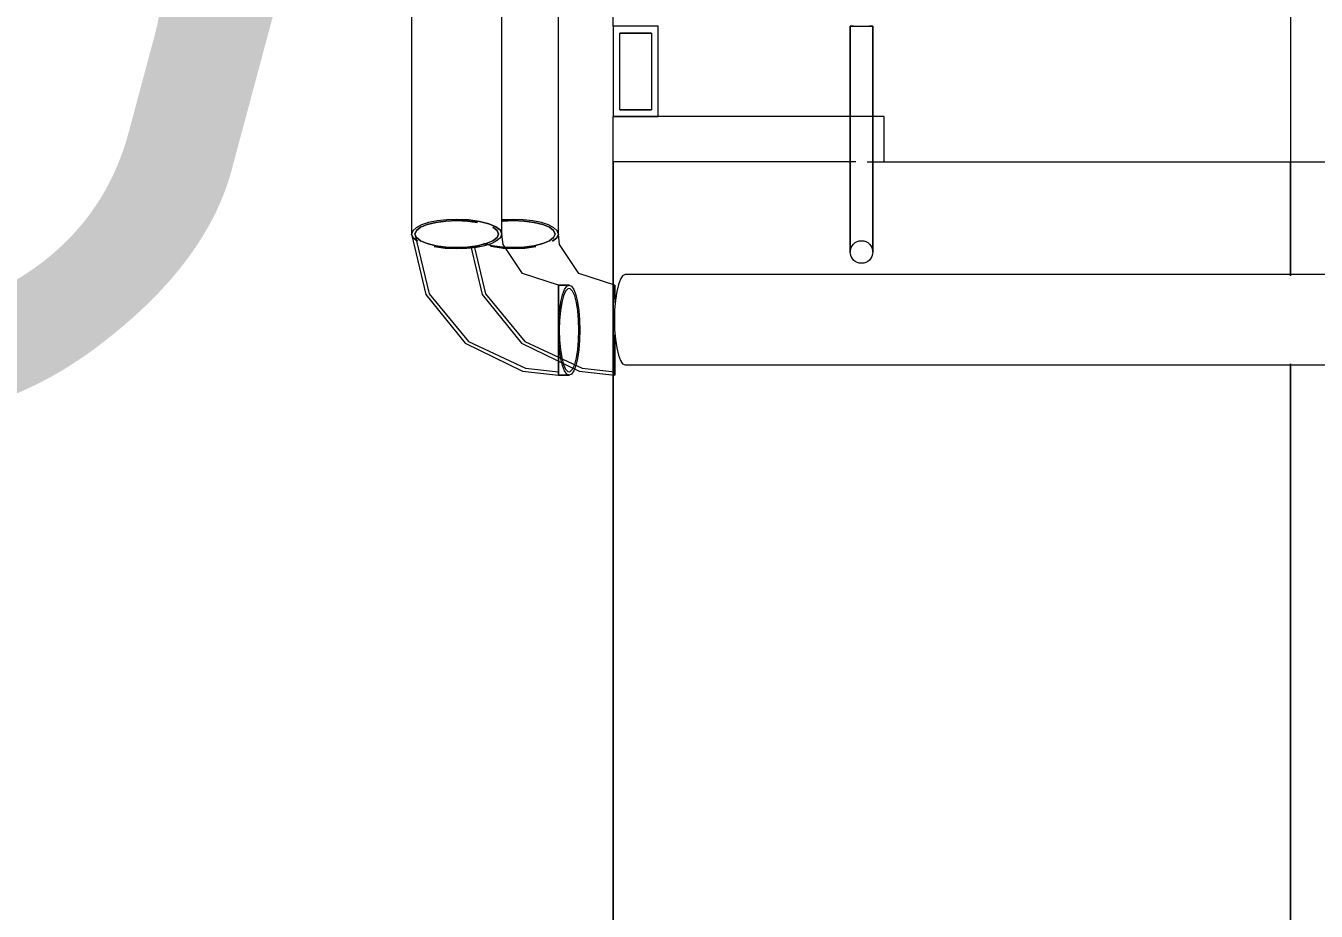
# Model space of a CAD drawing. Header units: millimetres. Extents: x -537608 to 253996, y -217170 to 186033.
# Drawn here: x -348271 to -347700, y -9083 to -8690 of the extents above; entities that cross this region are included whole.
import ezdxf

# ---------------------------------------------------------------- set-up
doc = ezdxf.new("R2010")
doc.units = ezdxf.units.MM
doc.layers.add('PDF _Геометрия', color=7, linetype='Continuous')
doc.layers.add('PDF _Текст', color=7, linetype='Continuous')
doc.styles.add('PDF ISOCPEUR Italic', font='isocpeui.ttf')

msp = doc.modelspace()

# ---------------------------------------------------------------- linework, layer by layer
at = {"layer": 'PDF _Геометрия', "lineweight": 9}
for p, q in [((-348100.5833, -8417.772), (-348100.5833, -8782.6633)), ((-348060.59, -8782.6633), (-348060.59, -8417.772)), ((-348035.5899, -8782.6633), (-348035.5899, -8681.5122)), ((-347991.3683, -8690.6353), (-348011.3649, -8690.6353)), ((-347906.3696, -8765.6356), (-347906.3696, -8690.6353)), ((-347906.3696, -8690.6353), (-347906.3696, -8765.6356)), ((-347906.1973, -8690.6353), (-347906.3696, -8690.6353)), ((-347906.3696, -8690.6353), (-347906.1973, -8690.6353)), ((-347906.1973, -8690.6353), (-347906.3696, -8690.6353)), ((-347906.3696, -8690.6353), (-347906.1973, -8690.6353)), ((-347905.6979, -8690.6353), (-347906.1973, -8690.6353)), ((-347906.1973, -8690.6353), (-347905.6979, -8690.6353)), ((-347905.6979, -8690.6353), (-347906.1973, -8690.6353)), ((-347906.1973, -8690.6353), (-347905.6979, -8690.6353)), ((-347904.9056, -8690.6353), (-347905.6979, -8690.6353)), ((-347905.6979, -8690.6353), (-347904.9056, -8690.6353)), ((-347904.9056, -8690.6353), (-347905.6979, -8690.6353)), ((-347905.6979, -8690.6353), (-347904.9056, -8690.6353)), ((-347904.9056, -8690.6353), (-347903.8721, -8690.6353)), ((-347903.8721, -8690.6353), (-347902.6665, -8690.6353)), ((-347902.6665, -8690.6353), (-347901.3661, -8690.6353)), ((-347901.3661, -8690.6353), (-347900.0743, -8690.6353)), ((-347900.0743, -8690.6353), (-347898.8687, -8690.6353)), ((-347898.8687, -8690.6353), (-347897.8353, -8690.6353)), ((-347897.8353, -8690.6353), (-347897.0344, -8690.6353)), ((-347897.0344, -8690.6353), (-347897.8353, -8690.6353)), ((-347897.8353, -8690.6353), (-347897.0344, -8690.6353)), ((-347897.0344, -8690.6353), (-347897.8353, -8690.6353)), ((-347897.0344, -8690.6353), (-347896.5349, -8690.6353)), ((-347896.5349, -8690.6353), (-347897.0344, -8690.6353)), ((-347897.0344, -8690.6353), (-347896.5349, -8690.6353)), ((-347896.5349, -8690.6353), (-347897.0344, -8690.6353)), ((-347896.5349, -8690.6353), (-347896.3713, -8690.6353)), ((-347896.3713, -8690.6353), (-347896.5349, -8690.6353)), ((-347896.5349, -8690.6353), (-347896.3713, -8690.6353)), ((-347896.3713, -8690.6353), (-347896.5349, -8690.6353)), ((-347896.3713, -8765.6356), (-347896.3713, -8690.6353)), ((-347896.3713, -8690.6353), (-347896.3713, -8765.6356)), ((-347994.3651, -8693.6349), (-348008.3679, -8693.6349)), ((-347891.3678, -8730.6345), (-348011.3649, -8730.6345)), ((-348008.3679, -8727.6349), (-347994.3651, -8727.6349)), ((-347891.3678, -8750.6349), (-347891.3678, -8730.6345)), ((-347906.3696, -8765.6356), (-347906.3696, -8769.1686)), ((-347906.3696, -8769.1686), (-347906.3696, -8765.6356)), ((-347906.3696, -8769.1686), (-347906.3696, -8784.5213)), ((-347906.3696, -8784.5213), (-347906.3696, -8769.1686)), ((-347896.3713, -8782.0163), (-347896.3713, -8765.6356)), ((-347896.3713, -8765.6356), (-347896.3713, -8782.0163)), ((-348085.0389, -8776.3799), (-348089.2674, -8776.8574)), ((-348080.5867, -8776.2174), (-348085.0389, -8776.3799)), ((-348075.411, -8776.4364), (-348080.5867, -8776.2174)), ((-348080.5867, -8776.2174), (-348075.411, -8776.4364)), ((-348055.5866, -8776.2174), (-348060.7622, -8776.4364)), ((-348060.7622, -8776.4364), (-348055.5866, -8776.2174)), ((-348051.1343, -8776.3799), (-348055.5866, -8776.2174)), ((-348046.9058, -8776.8574), (-348051.1343, -8776.3799)), ((-348100.0838, -8781.2284), (-348100.5833, -8782.6633)), ((-348098.6026, -8779.8651), (-348100.0838, -8781.2284)), ((-348099.0848, -8782.6633), (-348098.4562, -8781.1197)), ((-348098.4562, -8781.1197), (-348099.0848, -8782.6633)), ((-348096.2257, -8778.6449), (-348098.6026, -8779.8651)), ((-348098.4562, -8781.1197), (-348096.6047, -8779.6825)), ((-348096.6047, -8779.6825), (-348098.4562, -8781.1197)), ((-348096.6047, -8779.6825), (-348093.668, -8778.4478)), ((-348093.668, -8778.4478), (-348096.6047, -8779.6825)), ((-348093.0566, -8777.6249), (-348096.2257, -8778.6449)), ((-348093.668, -8778.4478), (-348089.8358, -8777.5)), ((-348089.8358, -8777.5), (-348093.668, -8778.4478)), ((-348089.2674, -8776.8574), (-348093.0566, -8777.6249)), ((-348089.8358, -8777.5), (-348085.3748, -8776.9042)), ((-348085.3748, -8776.9042), (-348089.8358, -8777.5)), ((-348085.3748, -8776.9042), (-348080.5867, -8776.7007)), ((-348080.5867, -8776.7007), (-348085.3748, -8776.9042)), ((-348080.5867, -8776.7007), (-348075.7985, -8776.9042)), ((-348075.7985, -8776.9042), (-348080.5867, -8776.7007)), ((-348075.7985, -8776.9042), (-348071.3376, -8777.5)), ((-348071.3376, -8777.5), (-348075.7985, -8776.9042)), ((-348070.5883, -8777.0812), (-348075.411, -8776.4364)), ((-348075.411, -8776.4364), (-348070.5883, -8777.0812)), ((-348066.4461, -8778.1061), (-348070.5883, -8777.0812)), ((-348070.5883, -8777.0812), (-348066.4461, -8778.1061)), ((-348063.2683, -8779.4404), (-348066.4461, -8778.1061)), ((-348066.4461, -8778.1061), (-348063.2683, -8779.4404)), ((-348062.7171, -8781.1197), (-348064.5687, -8779.6825)), ((-348064.5687, -8779.6825), (-348062.7171, -8781.1197)), ((-348061.2703, -8780.9948), (-348063.2683, -8779.4404)), ((-348063.2683, -8779.4404), (-348061.2703, -8780.9948)), ((-348062.0885, -8782.6633), (-348062.7171, -8781.1197)), ((-348062.7171, -8781.1197), (-348062.0885, -8782.6633)), ((-348060.59, -8782.6633), (-348061.2703, -8780.9948)), ((-348061.2703, -8780.9948), (-348060.59, -8782.6633)), ((-348060.3747, -8776.9042), (-348055.5866, -8776.7007)), ((-348055.5866, -8776.7007), (-348060.3747, -8776.9042)), ((-348055.5866, -8776.7007), (-348050.7984, -8776.9042)), ((-348050.7984, -8776.9042), (-348055.5866, -8776.7007)), ((-348050.7984, -8776.9042), (-348046.3374, -8777.5)), ((-348046.3374, -8777.5), (-348050.7984, -8776.9042)), ((-348043.1166, -8777.6249), (-348046.9058, -8776.8574)), ((-348046.3374, -8777.5), (-348042.5052, -8778.4478)), ((-348042.5052, -8778.4478), (-348046.3374, -8777.5)), ((-348039.9475, -8778.6449), (-348043.1166, -8777.6249)), ((-348042.5052, -8778.4478), (-348039.5686, -8779.6825)), ((-348039.5686, -8779.6825), (-348042.5052, -8778.4478)), ((-348037.5706, -8779.8651), (-348039.9475, -8778.6449)), ((-348039.5686, -8779.6825), (-348037.717, -8781.1197)), ((-348037.717, -8781.1197), (-348039.5686, -8779.6825)), ((-348037.717, -8781.1197), (-348037.0884, -8782.6633)), ((-348037.0884, -8782.6633), (-348037.717, -8781.1197)), ((-348036.0894, -8781.2284), (-348037.5706, -8779.8651)), ((-348035.5899, -8782.6633), (-348036.0894, -8781.2284)), ((-347896.3713, -8790.3838), (-347896.3713, -8782.0163)), ((-347896.3713, -8782.0163), (-347896.3713, -8790.3838)), ((-348100.5833, -8782.6633), (-348094.3397, -8809.4515)), ((-348100.5833, -8782.6633), (-348099.903, -8784.3319)), ((-348099.903, -8784.3319), (-348100.5833, -8782.6633)), ((-348099.903, -8784.3319), (-348097.905, -8785.8863)), ((-348097.905, -8785.8863), (-348099.903, -8784.3319)), ((-348099.0848, -8782.6633), (-348098.4562, -8784.2059)), ((-348098.4562, -8784.2059), (-348099.0848, -8782.6633)), ((-348099.0848, -8782.6633), (-348092.8413, -8809.0973)), ((-348098.4562, -8784.2059), (-348096.6047, -8785.6441)), ((-348096.6047, -8785.6441), (-348098.4562, -8784.2059)), ((-348096.6047, -8785.6441), (-348093.668, -8786.8794)), ((-348093.668, -8786.8794), (-348096.6047, -8785.6441)), ((-348093.668, -8786.8794), (-348089.8358, -8787.8261)), ((-348089.8358, -8787.8261), (-348093.668, -8786.8794)), ((-348089.8358, -8787.8261), (-348085.3748, -8788.4214)), ((-348085.3748, -8788.4214), (-348089.8358, -8787.8261)), ((-348075.7985, -8788.4214), (-348071.3376, -8787.8261)), ((-348071.3376, -8787.8261), (-348075.7985, -8788.4214)), ((-348071.9059, -8788.4699), (-348068.1167, -8787.7023)), ((-348071.3376, -8787.8261), (-348067.5053, -8786.8794)), ((-348067.5053, -8786.8794), (-348071.3376, -8787.8261)), ((-348064.8356, -8787.8261), (-348068.6679, -8786.8794)), ((-348068.6679, -8786.8794), (-348064.8356, -8787.8261)), ((-348068.1167, -8787.7023), (-348064.9476, -8786.6818)), ((-348067.5053, -8786.8794), (-348064.5687, -8785.6441)), ((-348064.5687, -8785.6441), (-348067.5053, -8786.8794)), ((-348064.9476, -8786.6818), (-348062.5707, -8785.4594)), ((-348060.3747, -8788.4214), (-348064.8356, -8787.8261)), ((-348064.8356, -8787.8261), (-348060.3747, -8788.4214)), ((-348064.5687, -8785.6441), (-348062.7171, -8784.2059)), ((-348062.7171, -8784.2059), (-348064.5687, -8785.6441)), ((-348061.2703, -8784.3319), (-348063.2683, -8785.8863)), ((-348062.7171, -8784.2059), (-348062.0885, -8782.6633)), ((-348062.0885, -8782.6633), (-348062.7171, -8784.2059)), ((-348062.5707, -8785.4594), (-348061.0895, -8784.0983)), ((-348060.59, -8782.6633), (-348061.2703, -8784.3319)), ((-348061.0895, -8784.0983), (-348060.59, -8782.6633)), ((-348060.0561, -8787.2674), (-348060.59, -8782.6633)), ((-348051.4873, -8800.0867), (-348060.0561, -8787.2674)), ((-348046.3374, -8787.8261), (-348050.7984, -8788.4214)), ((-348050.7984, -8788.4214), (-348046.3374, -8787.8261)), ((-348042.5052, -8786.8794), (-348046.3374, -8787.8261)), ((-348046.3374, -8787.8261), (-348042.5052, -8786.8794)), ((-348039.5686, -8785.6441), (-348042.5052, -8786.8794)), ((-348042.5052, -8786.8794), (-348039.5686, -8785.6441)), ((-348037.717, -8784.2059), (-348039.5686, -8785.6441)), ((-348039.5686, -8785.6441), (-348037.717, -8784.2059)), ((-348036.2702, -8784.3319), (-348038.2682, -8785.8863)), ((-348038.2682, -8785.8863), (-348036.2702, -8784.3319)), ((-348037.0884, -8782.6633), (-348037.717, -8784.2059)), ((-348037.717, -8784.2059), (-348037.0884, -8782.6633)), ((-348035.5899, -8782.6633), (-348036.2702, -8784.3319)), ((-348036.2702, -8784.3319), (-348035.5899, -8782.6633)), ((-348035.056, -8787.2674), (-348035.5899, -8782.6633)), ((-348026.4872, -8800.0867), (-348035.056, -8787.2674)), ((-347906.3696, -8784.5213), (-347906.3696, -8790.6357)), ((-347906.3696, -8790.6357), (-347906.3696, -8784.5213)), ((-348085.7623, -8788.8886), (-348090.585, -8788.2449)), ((-348090.585, -8788.2449), (-348085.7623, -8788.8886)), ((-348080.5867, -8789.1088), (-348085.7623, -8788.8886)), ((-348085.7623, -8788.8886), (-348080.5867, -8789.1088)), ((-348085.3748, -8788.4214), (-348080.5867, -8788.6243)), ((-348080.5867, -8788.6243), (-348085.3748, -8788.4214)), ((-348080.5867, -8788.6243), (-348075.7985, -8788.4214)), ((-348075.7985, -8788.4214), (-348080.5867, -8788.6243)), ((-348075.411, -8788.8886), (-348080.5867, -8789.1088)), ((-348080.5867, -8789.1088), (-348076.1344, -8788.9467)), ((-348076.1344, -8788.9467), (-348071.9059, -8788.4699)), ((-348070.5883, -8788.2449), (-348075.411, -8788.8886)), ((-348074.2914, -8788.2201), (-348069.3396, -8809.4515)), ((-348072.8188, -8788.0242), (-348067.8412, -8809.0973)), ((-348060.7622, -8788.8886), (-348065.5849, -8788.2449)), ((-348055.5866, -8789.1088), (-348060.7622, -8788.8886)), ((-348055.5866, -8788.6243), (-348060.3747, -8788.4214)), ((-348060.3747, -8788.4214), (-348055.5866, -8788.6243)), ((-348060.0388, -8788.9467), (-348055.5866, -8789.1088)), ((-348050.7984, -8788.4214), (-348055.5866, -8788.6243)), ((-348055.5866, -8788.6243), (-348050.7984, -8788.4214)), ((-348055.5866, -8789.1088), (-348050.4109, -8788.8886)), ((-348050.4109, -8788.8886), (-348055.5866, -8789.1088)), ((-348050.4109, -8788.8886), (-348045.5882, -8788.2449)), ((-348045.5882, -8788.2449), (-348050.4109, -8788.8886)), ((-347896.3713, -8790.6357), (-347896.3713, -8790.3838)), ((-347896.3713, -8790.3838), (-347896.3713, -8790.6357)), ((-348035.5899, -8805.2623), (-348051.4873, -8800.0867)), ((-348010.5898, -8805.2623), (-348026.4872, -8800.0867)), ((-348008.1355, -8802.6158), (-348009.0311, -8804.9991)), ((-348007.1364, -8801.1368), (-348008.1355, -8802.6158)), ((-348006.0858, -8800.6351), (-348007.1364, -8801.1368)), ((-344116.6445, -8800.6351), (-348006.0858, -8800.6351)), ((-348094.3397, -8809.4515), (-348076.875, -8831.0208)), ((-348092.8413, -8809.0973), (-348075.4024, -8830.2662)), ((-348069.3396, -8809.4515), (-348051.8749, -8831.0208)), ((-348067.8412, -8809.0973), (-348050.4023, -8830.2662)), ((-348035.5899, -8805.2623), (-348030.862, -8805.2623)), ((-348030.862, -8805.2623), (-348035.5899, -8805.2623)), ((-348035.5899, -8805.9443), (-348035.5899, -8805.2623)), ((-348035.5899, -8805.2623), (-348035.5899, -8805.9443)), ((-348035.5899, -8805.9443), (-348035.5899, -8805.2623)), ((-348035.5899, -8805.2623), (-348035.5899, -8805.9443)), ((-348035.5899, -8805.3065), (-348035.5899, -8805.264)), ((-348035.5899, -8805.264), (-348035.5899, -8805.6429)), ((-348035.5899, -8806.3297), (-348035.5899, -8805.3065)), ((-348035.5899, -8805.6429), (-348035.5899, -8807.3168)), ((-348035.5899, -8807.9417), (-348035.5899, -8805.9443)), ((-348035.5899, -8805.9443), (-348035.5899, -8807.9417)), ((-348035.5899, -8807.9417), (-348035.5899, -8805.9443)), ((-348035.5899, -8805.9443), (-348035.5899, -8807.9417)), ((-348035.5899, -8808.2405), (-348035.5899, -8806.3297)), ((-348035.5899, -8807.3932), (-348035.5899, -8806.7624)), ((-348035.5899, -8806.7624), (-348035.5899, -8807.3932)), ((-348035.5899, -8807.3932), (-348035.5899, -8806.7624)), ((-348035.5899, -8806.7624), (-348035.5899, -8807.3932)), ((-348035.5899, -8807.1144), (-348035.5899, -8806.764)), ((-348035.5899, -8806.764), (-348035.5899, -8806.8033)), ((-348035.5899, -8806.8033), (-348035.5899, -8807.7496)), ((-348035.5899, -8808.6635), (-348035.5899, -8807.1144)), ((-348035.5899, -8807.3168), (-348035.5899, -8810.2136)), ((-348035.5899, -8809.241), (-348035.5899, -8807.3932)), ((-348035.5899, -8807.3932), (-348035.5899, -8809.241)), ((-348035.5899, -8809.241), (-348035.5899, -8807.3932)), ((-348035.5899, -8807.3932), (-348035.5899, -8809.241)), ((-348035.5899, -8807.7496), (-348035.5899, -8809.8896)), ((-348035.5899, -8811.12), (-348035.5899, -8807.9417)), ((-348035.5899, -8807.9417), (-348035.5899, -8811.12)), ((-348035.5899, -8811.12), (-348035.5899, -8807.9417)), ((-348035.5899, -8807.9417), (-348035.5899, -8811.12)), ((-348035.5899, -8811.0021), (-348035.5899, -8808.2405)), ((-348035.5899, -8811.3428), (-348035.5899, -8808.6635)), ((-348035.5899, -8812.1814), (-348035.5899, -8809.241)), ((-348035.5899, -8809.241), (-348035.5899, -8812.1814)), ((-348035.5899, -8812.1814), (-348035.5899, -8809.241)), ((-348035.5899, -8809.241), (-348035.5899, -8812.1814)), ((-348035.5899, -8809.8896), (-348035.5899, -8813.077)), ((-348035.5899, -8810.2136), (-348035.5899, -8814.1363)), ((-348034.5565, -8812.7928), (-348033.8073, -8809.6259)), ((-348034.5565, -8812.7928), (-348033.8073, -8809.6259)), ((-348033.3422, -8810.0371), (-348034.1345, -8812.9941)), ((-348033.3422, -8810.0371), (-348034.1345, -8812.9941)), ((-348033.8073, -8809.6259), (-348032.9117, -8807.243)), ((-348033.8073, -8809.6259), (-348032.9117, -8807.243)), ((-348032.4122, -8807.9643), (-348033.3422, -8810.0371)), ((-348032.4122, -8807.9643), (-348033.3422, -8810.0371)), ((-348032.9117, -8807.243), (-348031.9127, -8805.7634)), ((-348032.9117, -8807.243), (-348031.9127, -8805.7634)), ((-348031.3873, -8806.897), (-348032.4122, -8807.9643)), ((-348031.3873, -8806.897), (-348032.4122, -8807.9643)), ((-348031.9127, -8805.7634), (-348030.862, -8805.2623)), ((-348031.9127, -8805.7634), (-348030.862, -8805.2623)), ((-348030.862, -8806.7624), (-348031.3873, -8806.897)), ((-348030.862, -8806.7624), (-348031.3873, -8806.897)), ((-348030.862, -8805.2623), (-348029.8114, -8805.7634)), ((-348030.862, -8805.2623), (-348029.8114, -8805.7634)), ((-348030.3367, -8806.897), (-348030.862, -8806.7624)), ((-348030.3367, -8806.897), (-348030.862, -8806.7624)), ((-348029.3119, -8807.9643), (-348030.3367, -8806.897)), ((-348029.3119, -8807.9643), (-348030.3367, -8806.897)), ((-348029.8114, -8805.7634), (-348028.8124, -8807.243)), ((-348029.8114, -8805.7634), (-348028.8124, -8807.243)), ((-348028.3818, -8810.0371), (-348029.3119, -8807.9643)), ((-348028.3818, -8810.0371), (-348029.3119, -8807.9643)), ((-348028.8124, -8807.243), (-348027.9168, -8809.6259)), ((-348028.8124, -8807.243), (-348027.9168, -8809.6259)), ((-348027.5981, -8812.9941), (-348028.3818, -8810.0371)), ((-348027.5981, -8812.9941), (-348028.3818, -8810.0371)), ((-348027.9168, -8809.6259), (-348027.1762, -8812.7928)), ((-348027.9168, -8809.6259), (-348027.1762, -8812.7928)), ((-348010.5898, -8805.3065), (-348010.5898, -8805.264)), ((-348010.5898, -8805.264), (-348010.5898, -8805.6429)), ((-348010.5898, -8806.3297), (-348010.5898, -8805.3065)), ((-348010.5898, -8805.6429), (-348010.5898, -8807.3168)), ((-348010.5898, -8808.2405), (-348010.5898, -8806.3297)), ((-348010.5898, -8807.1144), (-348010.5898, -8806.764)), ((-348010.5898, -8806.764), (-348010.5898, -8806.8033)), ((-348010.5898, -8806.8033), (-348010.5898, -8807.7496)), ((-348010.5898, -8808.6635), (-348010.5898, -8807.1144)), ((-348010.5898, -8807.3168), (-348010.5898, -8810.2136)), ((-348010.5898, -8807.7496), (-348010.5898, -8809.8896)), ((-348010.5898, -8811.0021), (-348010.5898, -8808.2405)), ((-348010.5898, -8811.3428), (-348010.5898, -8808.6635)), ((-348010.5898, -8809.8896), (-348010.5898, -8813.077)), ((-348009.7803, -8808.165), (-348010.3401, -8811.9575)), ((-348009.0311, -8804.9991), (-348009.7803, -8808.165)), ((-348035.5899, -8814.4797), (-348035.5899, -8811.0021)), ((-348035.5899, -8815.2623), (-348035.5899, -8811.12)), ((-348035.5899, -8811.12), (-348035.5899, -8815.2623)), ((-348035.5899, -8815.2623), (-348035.5899, -8811.12)), ((-348035.5899, -8811.12), (-348035.5899, -8815.2623)), ((-348035.5899, -8814.9706), (-348035.5899, -8811.3428)), ((-348035.5899, -8816.0126), (-348035.5899, -8812.1814)), ((-348035.5899, -8812.1814), (-348035.5899, -8816.0126)), ((-348035.5899, -8816.0126), (-348035.5899, -8812.1814)), ((-348035.5899, -8812.1814), (-348035.5899, -8816.0126)), ((-348035.5899, -8813.077), (-348035.5899, -8817.0939)), ((-348035.5899, -8814.1363), (-348035.5899, -8818.8168)), ((-348035.5899, -8818.496), (-348035.5899, -8814.4797)), ((-348035.5899, -8819.3001), (-348035.5899, -8814.9706)), ((-348035.5899, -8820.086), (-348035.5899, -8815.2623)), ((-348035.5899, -8815.2623), (-348035.5899, -8820.086)), ((-348035.5899, -8820.086), (-348035.5899, -8815.2623)), ((-348035.5899, -8815.2623), (-348035.5899, -8820.086)), ((-348035.5899, -8820.4746), (-348035.5899, -8816.0126)), ((-348035.5899, -8816.0126), (-348035.5899, -8820.4746)), ((-348035.5899, -8820.4746), (-348035.5899, -8816.0126)), ((-348035.5899, -8816.0126), (-348035.5899, -8820.4746)), ((-348035.1163, -8816.5842), (-348034.5565, -8812.7928)), ((-348035.1163, -8816.5842), (-348034.5565, -8812.7928)), ((-348034.1345, -8812.9941), (-348034.7288, -8816.6655)), ((-348034.1345, -8812.9941), (-348034.7288, -8816.6655)), ((-348026.9954, -8816.6655), (-348027.5981, -8812.9941)), ((-348027.1762, -8812.7928), (-348026.6078, -8816.5842)), ((-348010.6931, -8816.1848), (-348010.8137, -8820.635)), ((-348010.3401, -8811.9575), (-348010.6931, -8816.1848)), ((-348035.5899, -8817.0939), (-348035.5899, -8821.6689)), ((-348035.5899, -8822.8525), (-348035.5899, -8818.496)), ((-348035.5899, -8818.8168), (-348035.5899, -8823.1937)), ((-348035.5899, -8824.0366), (-348035.5899, -8819.3001)), ((-348035.5899, -8825.2628), (-348035.5899, -8820.086)), ((-348035.5899, -8820.086), (-348035.5899, -8825.2628)), ((-348035.5899, -8825.2628), (-348035.5899, -8820.086)), ((-348035.5899, -8820.086), (-348035.5899, -8825.2628)), ((-348035.5899, -8825.2628), (-348035.5899, -8820.4746)), ((-348035.5899, -8820.4746), (-348035.5899, -8825.2628)), ((-348035.5899, -8825.2628), (-348035.5899, -8820.4746)), ((-348035.5899, -8820.4746), (-348035.5899, -8825.2628)), ((-348035.5899, -8825.2628), (-348035.4694, -8820.8115)), ((-348035.5899, -8825.2628), (-348035.4694, -8820.8115)), ((-348035.5899, -8821.6689), (-348035.5899, -8826.4889)), ((-348035.4694, -8820.8115), (-348035.1163, -8816.5842)), ((-348035.4694, -8820.8115), (-348035.1163, -8816.5842)), ((-348035.1077, -8820.8352), (-348035.2282, -8825.2628)), ((-348035.1077, -8820.8352), (-348035.2282, -8825.2628)), ((-348034.7288, -8816.6655), (-348035.1077, -8820.8352)), ((-348034.7288, -8816.6655), (-348035.1077, -8820.8352)), ((-348026.6251, -8820.8352), (-348026.9954, -8816.6655)), ((-348026.6251, -8820.8352), (-348026.9954, -8816.6655)), ((-348026.4958, -8825.2628), (-348026.6251, -8820.8352)), ((-348026.4958, -8825.2628), (-348026.6251, -8820.8352)), ((-348026.6078, -8816.5842), (-348026.2634, -8820.8115)), ((-348026.6078, -8816.5842), (-348026.2634, -8820.8115)), ((-348026.2634, -8820.8115), (-348026.1428, -8825.2628)), ((-348026.2634, -8820.8115), (-348026.1428, -8825.2628)), ((-348010.8137, -8820.635), (-348010.6931, -8825.0868)), ((-348035.5899, -8827.3307), (-348035.5899, -8822.8525)), ((-348035.5899, -8823.1937), (-348035.5899, -8827.673)), ((-348035.5899, -8828.8561), (-348035.5899, -8824.0366)), ((-348035.5899, -8825.2628), (-348035.5899, -8830.4385)), ((-348035.5899, -8830.4385), (-348035.5899, -8825.2628)), ((-348035.5899, -8825.2628), (-348035.5899, -8830.0509)), ((-348035.5899, -8830.0509), (-348035.5899, -8825.2628)), ((-348035.4694, -8829.7129), (-348035.5899, -8825.2628)), ((-348035.5899, -8830.0509), (-348035.5899, -8825.2628)), ((-348035.5899, -8825.2628), (-348035.5899, -8830.4385)), ((-348035.5899, -8830.4385), (-348035.5899, -8825.2628)), ((-348035.5899, -8825.2628), (-348035.5899, -8830.0509)), ((-348035.4694, -8829.7129), (-348035.5899, -8825.2628)), ((-348035.5899, -8826.4889), (-348035.5899, -8831.2243)), ((-348035.5899, -8831.7076), (-348035.5899, -8827.3307)), ((-348035.5899, -8827.673), (-348035.5899, -8832.0284)), ((-348035.2282, -8825.2628), (-348035.1077, -8829.6892)), ((-348035.2282, -8825.2628), (-348035.1077, -8829.6892)), ((-348026.6251, -8829.6892), (-348026.4958, -8825.2628)), ((-348026.6251, -8829.6892), (-348026.4958, -8825.2628)), ((-348026.1428, -8825.2628), (-348026.2634, -8829.7129)), ((-348026.1428, -8825.2628), (-348026.2634, -8829.7129)), ((-348010.6931, -8825.0868), (-348010.3401, -8829.3124)), ((-348010.5898, -8826.4889), (-348010.5898, -8831.2243)), ((-348010.5898, -8831.7076), (-348010.5898, -8827.3307)), ((-348010.5898, -8827.673), (-348010.5898, -8832.0284)), ((-348076.875, -8831.0208), (-348051.4357, -8843.3734)), ((-348075.4024, -8830.2662), (-348050.0922, -8842.1473)), ((-348051.8749, -8831.0208), (-348026.4356, -8843.3734)), ((-348050.4023, -8830.2662), (-348025.0921, -8842.1473)), ((-348035.5899, -8833.43), (-348035.5899, -8828.8561)), ((-348035.5899, -8830.0509), (-348035.5899, -8834.513)), ((-348035.5899, -8834.513), (-348035.5899, -8830.0509)), ((-348035.5899, -8830.0509), (-348035.5899, -8834.513)), ((-348035.5899, -8830.4385), (-348035.5899, -8835.2622)), ((-348035.5899, -8835.2622), (-348035.5899, -8830.4385)), ((-348035.5899, -8835.2622), (-348035.5899, -8830.4385)), ((-348035.5899, -8831.2243), (-348035.5899, -8835.5539)), ((-348035.5899, -8836.3881), (-348035.5899, -8831.7076)), ((-348035.5899, -8832.0284), (-348035.5899, -8836.0464)), ((-348035.5899, -8837.4485), (-348035.5899, -8833.43)), ((-348035.1163, -8833.9402), (-348035.4694, -8829.7129)), ((-348035.1163, -8833.9402), (-348035.4694, -8829.7129)), ((-348035.1077, -8829.6892), (-348034.7288, -8833.859)), ((-348035.1077, -8829.6892), (-348034.7288, -8833.859)), ((-348026.9954, -8833.859), (-348026.6251, -8829.6892)), ((-348026.2634, -8829.7129), (-348026.6078, -8833.9402)), ((-348010.5898, -8833.43), (-348010.5898, -8828.8561)), ((-348010.5898, -8831.2243), (-348010.5898, -8835.5539)), ((-348010.5898, -8836.3881), (-348010.5898, -8831.7076)), ((-348010.5898, -8832.0284), (-348010.5898, -8836.0464)), ((-348010.5898, -8837.4485), (-348010.5898, -8833.43)), ((-348010.3401, -8829.3124), (-348009.7803, -8833.1049)), ((-348009.7803, -8833.1049), (-348009.0311, -8836.2719)), ((-348035.5899, -8834.513), (-348035.5899, -8838.3441)), ((-348035.5899, -8838.3441), (-348035.5899, -8834.513)), ((-348035.5899, -8834.513), (-348035.5899, -8838.3441)), ((-348035.5899, -8838.3441), (-348035.5899, -8834.513)), ((-348035.5899, -8835.2622), (-348035.5899, -8839.4045)), ((-348035.5899, -8839.4045), (-348035.5899, -8835.2622)), ((-348035.5899, -8835.2622), (-348035.5899, -8839.4045)), ((-348035.5899, -8839.4045), (-348035.5899, -8835.2622)), ((-348035.5899, -8835.5539), (-348035.5899, -8839.181)), ((-348035.5899, -8836.0464), (-348035.5899, -8839.5223)), ((-348035.5899, -8840.3108), (-348035.5899, -8836.3881)), ((-348035.5899, -8840.636), (-348035.5899, -8837.4485)), ((-348035.5899, -8838.3441), (-348035.5899, -8841.2834)), ((-348035.5899, -8841.2834), (-348035.5899, -8838.3441)), ((-348035.5899, -8838.3441), (-348035.5899, -8841.2834)), ((-348035.5899, -8841.2834), (-348035.5899, -8838.3441)), ((-348035.5899, -8839.181), (-348035.5899, -8841.862)), ((-348034.5565, -8837.7332), (-348035.1163, -8833.9402)), ((-348034.5565, -8837.7332), (-348035.1163, -8833.9402)), ((-348034.7288, -8833.859), (-348034.1345, -8837.5303)), ((-348034.7288, -8833.859), (-348034.1345, -8837.5303)), ((-348033.8073, -8840.8986), (-348034.5565, -8837.7332)), ((-348033.8073, -8840.8986), (-348034.5565, -8837.7332)), ((-348034.1345, -8837.5303), (-348033.3422, -8840.4874)), ((-348034.1345, -8837.5303), (-348033.3422, -8840.4874)), ((-348028.3818, -8840.4874), (-348027.5981, -8837.5303)), ((-348028.3818, -8840.4874), (-348027.5981, -8837.5303)), ((-348027.1762, -8837.7332), (-348027.9168, -8840.8986)), ((-348027.1762, -8837.7332), (-348027.9168, -8840.8986)), ((-348027.5981, -8837.5303), (-348026.9954, -8833.859)), ((-348026.6078, -8833.9402), (-348027.1762, -8837.7332)), ((-348026.6078, -8833.9402), (-348027.1762, -8837.7332)), ((-348010.5898, -8835.5539), (-348010.5898, -8839.181)), ((-348010.5898, -8836.0464), (-348010.5898, -8839.5223)), ((-348010.5898, -8840.3108), (-348010.5898, -8836.3881)), ((-348010.5898, -8840.636), (-348010.5898, -8837.4485)), ((-348010.5898, -8839.181), (-348010.5898, -8841.862)), ((-348009.0311, -8836.2719), (-348008.1355, -8838.6552)), ((-348008.1355, -8838.6552), (-348007.1364, -8840.1343)), ((-348051.4357, -8843.3734), (-348035.5899, -8845.2626)), ((-348050.0922, -8842.1473), (-348035.5899, -8843.762)), ((-348035.5899, -8839.4045), (-348035.5899, -8842.5833)), ((-348035.5899, -8842.5833), (-348035.5899, -8839.4045)), ((-348035.5899, -8839.4045), (-348035.5899, -8842.5833)), ((-348035.5899, -8842.5833), (-348035.5899, -8839.4045)), ((-348035.5899, -8839.5223), (-348035.5899, -8842.284)), ((-348035.5899, -8843.2076), (-348035.5899, -8840.3108)), ((-348035.5899, -8842.7749), (-348035.5899, -8840.636)), ((-348035.5899, -8841.2834), (-348035.5899, -8843.1323)), ((-348035.5899, -8843.1323), (-348035.5899, -8841.2834)), ((-348035.5899, -8841.2834), (-348035.5899, -8843.1323)), ((-348035.5899, -8843.1323), (-348035.5899, -8841.2834)), ((-348035.5899, -8841.862), (-348035.5899, -8843.41)), ((-348035.5899, -8842.284), (-348035.5899, -8844.1958)), ((-348035.5899, -8842.5833), (-348035.5899, -8844.5812)), ((-348035.5899, -8844.5812), (-348035.5899, -8842.5833)), ((-348035.5899, -8842.5833), (-348035.5899, -8844.5812)), ((-348035.5899, -8844.5812), (-348035.5899, -8842.5833)), ((-348035.5899, -8843.7227), (-348035.5899, -8842.7749)), ((-348035.5899, -8843.1323), (-348035.5899, -8843.762)), ((-348035.5899, -8843.762), (-348035.5899, -8843.1323)), ((-348035.5899, -8843.1323), (-348035.5899, -8843.762)), ((-348035.5899, -8843.762), (-348035.5899, -8843.1323)), ((-348035.5899, -8844.8815), (-348035.5899, -8843.2076)), ((-348035.5899, -8843.41), (-348035.5899, -8843.7604)), ((-348035.5899, -8843.7604), (-348035.5899, -8843.7227)), ((-348035.5899, -8844.1958), (-348035.5899, -8845.219)), ((-348035.5899, -8844.5812), (-348035.5899, -8845.2626)), ((-348035.5899, -8845.2626), (-348035.5899, -8844.5812)), ((-348035.5899, -8844.5812), (-348035.5899, -8845.2626)), ((-348035.5899, -8845.2626), (-348035.5899, -8844.5812)), ((-348035.5899, -8845.2621), (-348035.5899, -8844.8815)), ((-348032.9117, -8843.2814), (-348033.8073, -8840.8986)), ((-348032.9117, -8843.2814), (-348033.8073, -8840.8986)), ((-348033.3422, -8840.4874), (-348032.4122, -8842.5607)), ((-348033.3422, -8840.4874), (-348032.4122, -8842.5607)), ((-348031.9127, -8844.761), (-348032.9117, -8843.2814)), ((-348031.9127, -8844.761), (-348032.9117, -8843.2814)), ((-348032.4122, -8842.5607), (-348031.3873, -8843.6275)), ((-348032.4122, -8842.5607), (-348031.3873, -8843.6275)), ((-348030.862, -8845.2626), (-348031.9127, -8844.761)), ((-348030.862, -8845.2626), (-348031.9127, -8844.761)), ((-348031.3873, -8843.6275), (-348030.862, -8843.762)), ((-348031.3873, -8843.6275), (-348030.862, -8843.762)), ((-348030.862, -8843.762), (-348030.3367, -8843.6275)), ((-348030.862, -8843.762), (-348030.3367, -8843.6275)), ((-348029.8114, -8844.761), (-348030.862, -8845.2626)), ((-348029.8114, -8844.761), (-348030.862, -8845.2626)), ((-348030.3367, -8843.6275), (-348029.3119, -8842.5607)), ((-348030.3367, -8843.6275), (-348029.3119, -8842.5607)), ((-348028.8124, -8843.2814), (-348029.8114, -8844.761)), ((-348028.8124, -8843.2814), (-348029.8114, -8844.761)), ((-348029.3119, -8842.5607), (-348028.3818, -8840.4874)), ((-348029.3119, -8842.5607), (-348028.3818, -8840.4874)), ((-348027.9168, -8840.8986), (-348028.8124, -8843.2814)), ((-348027.9168, -8840.8986), (-348028.8124, -8843.2814)), ((-348026.4356, -8843.3734), (-348010.5898, -8845.2626)), ((-348025.0921, -8842.1473), (-348010.5898, -8843.762)), ((-348010.5898, -8839.5223), (-348010.5898, -8842.284)), ((-348010.5898, -8843.2076), (-348010.5898, -8840.3108)), ((-348010.5898, -8842.7749), (-348010.5898, -8840.636)), ((-348010.5898, -8841.862), (-348010.5898, -8843.41)), ((-348010.5898, -8842.284), (-348010.5898, -8844.1958)), ((-348010.5898, -8843.7227), (-348010.5898, -8842.7749)), ((-348010.5898, -8844.8815), (-348010.5898, -8843.2076)), ((-348010.5898, -8843.41), (-348010.5898, -8843.7604)), ((-348010.5898, -8843.7604), (-348010.5898, -8843.7227)), ((-348010.5898, -8844.1958), (-348010.5898, -8845.219)), ((-348010.5898, -8845.2621), (-348010.5898, -8844.8815)), ((-348007.1364, -8840.1343), (-348006.0858, -8840.6348)), ((-348006.0858, -8840.6348), (-344116.6445, -8840.6348)), ((-348035.5899, -8845.219), (-348035.5899, -8845.2621)), ((-348035.5899, -8845.2626), (-348030.862, -8845.2626)), ((-348030.862, -8845.2626), (-348035.5899, -8845.2626)), ((-348010.5898, -8845.219), (-348010.5898, -8845.2621))]:
    msp.add_line(p, q, dxfattribs=at)
at = {"layer": 'PDF _Геометрия', "color": 253, "lineweight": 9, "true_color": 0xaaaaaa}
for p, q in [((-347711.3722, -8450.6584), (-347711.3722, -8750.6586)), ((-347711.3722, -8450.6584), (-347711.3722, -8750.6586)), ((-347903.8721, -8750.6586), (-348011.3649, -8750.6586)), ((-348011.3649, -8750.6586), (-348011.3649, -10190.6589)), ((-348011.3649, -10190.6589), (-348011.3649, -8750.6586)), ((-347898.8687, -8750.6586), (-347711.3722, -8750.6586)), ((-347711.3722, -8750.6586), (-347411.3709, -8750.6586)), ((-347711.3722, -8801.1368), (-347711.3722, -8750.6586)), ((-347711.3722, -8750.6586), (-347711.3722, -8801.1368)), ((-347711.3722, -10190.6589), (-347711.3722, -8840.1343)), ((-347711.3722, -8840.1343), (-347711.3722, -10190.6589))]:
    msp.add_line(p, q, dxfattribs=at)
at = {"layer": 'PDF _Геометрия', "color": 9, "lineweight": 9, "true_color": 0xc0c0c0}
for p, q in [((-348011.3649, -8690.6353), (-348011.3649, -8681.0983)), ((-348011.3649, -8750.6586), (-348011.3649, -8730.6345))]:
    msp.add_line(p, q, dxfattribs=at)
at = {"layer": 'PDF _Геометрия', "lineweight": 20}
for p, q in [((-347991.3683, -8690.6353), (-348011.3649, -8690.6353)), ((-348011.3649, -8690.6353), (-348011.3649, -8730.6345)), ((-347991.3683, -8730.6345), (-347991.3683, -8690.6353)), ((-348008.3679, -8727.6349), (-348008.3679, -8693.6349)), ((-348008.3679, -8693.6349), (-347994.3651, -8693.6349)), ((-347994.3651, -8693.6349), (-347994.3651, -8727.6349)), ((-348011.3649, -8730.6345), (-347991.3683, -8730.6345)), ((-347994.3651, -8727.6349), (-348008.3679, -8727.6349))]:
    msp.add_line(p, q, dxfattribs=at)
at = {"layer": 'PDF _Геометрия', "lineweight": 9}
msp.add_circle((-347901.3652, -8790.6372), 5.0017, dxfattribs=at)
msp.add_circle((-347901.3652, -8790.6372), 5.0017, dxfattribs=at)

# ---------------------------------------------------------------- texts
at = {"layer": 'PDF _Текст', "insert": (-349708.3752, -8617.7772), "char_height": 500, "attachment_point": 4, "style": 'PDF ISOCPEUR Italic'}
msp.add_mtext('2.063', dxfattribs=at)

doc.saveas('drawing.dxf')
